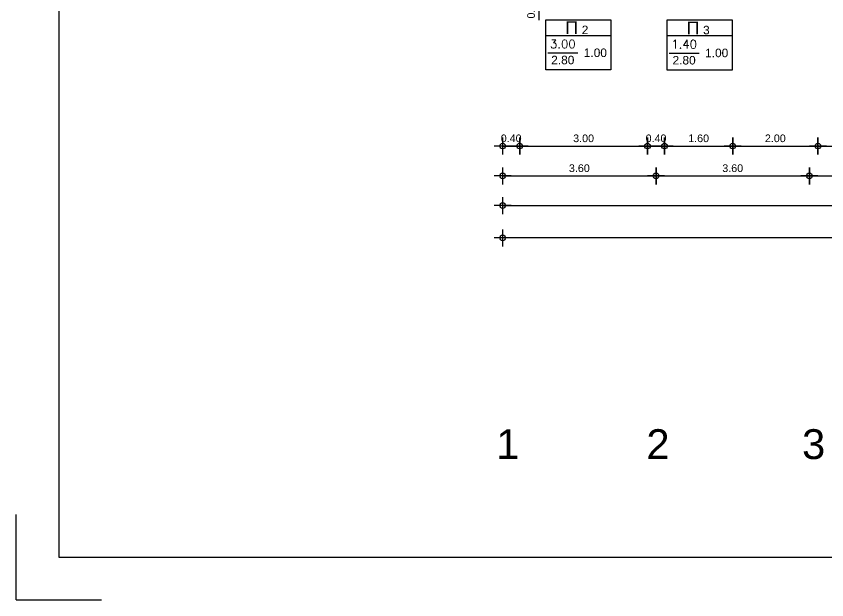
# Model space of a CAD drawing. Header units: metres. Extents: x 0 to 132, y -109 to 310.
# Drawn here: x 0 to 19.03, y 159.89 to 173.59 of the extents above; entities that cross this region are included whole.
import ezdxf

# ---------------------------------------------------------------- set-up
doc = ezdxf.new("R2010")
doc.units = ezdxf.units.M
doc.header["$LTSCALE"] = 0.036
doc.layers.get('Defpoints').update_dxf_attribs({"color": 252})
for name, color, linetype in [('arxitektonika', 254, 'Continuous'), ('BORDER', 252, 'Continuous'), ('DIMBLK', 252, 'Continuous'), ('LAYER-ON', 252, 'Continuous'), ('MARKS', 252, 'Continuous')]:
    doc.layers.add(name, color=color, linetype=linetype)
doc.styles.add('COMU-N', font='arial.ttf')
doc.styles.get("Standard").update_dxf_attribs({"font": 'arial.ttf'})
doc.dimstyles.new('CADWDOT', dxfattribs={"dimscale": 0.1, "dimtxt": 1.8, "dimasz": 0.08, "dimexe": 2, "dimexo": 0, "dimgap": 0.09, "dimtad": 0, "dimrnd": 0.001, "dimzin": 0, "dimdsep": 46, "dimtxsty": 'Standard', "dimblk1": 'ARTDIM', "dimblk2": 'ARTDIM', "dimsah": 1, "dimcen": 0.09, "dimdle": 0.05, "dimse1": 1, "dimse2": 1, "dimadec": 0, "dimazin": 0, "dimtfac": 1, "dimtmove": 0, "dimatfit": 3, "dimldrblk": 'ARTDIM', "dimfxl": 2, "dimtvp": 0.9999, "dimtolj": 1, "dimtzin": 0, "dimarcsym": 0})

# ---------------------------------------------------------------- blocks, each defined once
blk = doc.blocks.new('art103')
at = {"layer": 'BORDER'}
for p, q in [((0.25, 14.6), (0.25, 0.25)), ((0.25, 0.25), (20.75, 0.25))]:
    blk.add_line(p, q, dxfattribs=at)
at = {"layer": 'MARKS'}
for q in [(0, 0.5), (0.5, 0)]:
    blk.add_line((0, 0), q, dxfattribs=at)
blk = doc.blocks.new('ARTDIM')
at = {"layer": 'DIMBLK'}
for p, q in [((0, -24.9975), (0, 24.9975)), ((-24.9975, 0), (24.9975, 0))]:
    blk.add_line(p, q, dxfattribs=at)
blk.add_circle((0, 0), 8.25, dxfattribs=at)
blk = doc.blocks.new('*D584')
at = {"layer": 'arxitektonika', "color": 0, "lineweight": -2}
blk.add_line((11.826, 170.543), (14.81, 170.543), dxfattribs=at)
at = {"layer": 'Defpoints', "color": 0, "transparency": 16777216}
for p in [(14.818, 170.543), (11.818, 170.172), (14.818, 170.172)]:
    blk.add_point(p, dxfattribs=at)
at = {"layer": 'arxitektonika', "color": 0, "lineweight": -2, "xscale": 0.008, "yscale": 0.008, "zscale": 0.008, "rotation": 180}
blk.add_blockref('ARTDIM', (11.818, 170.543), dxfattribs=at)
at = {"layer": 'arxitektonika', "color": 0, "lineweight": -2, "xscale": 0.008, "yscale": 0.008, "zscale": 0.008}
blk.add_blockref('ARTDIM', (14.818, 170.543), dxfattribs=at)
at = {"layer": 'arxitektonika', "color": 0, "insert": (13.318, 170.723), "char_height": 0.18, "attachment_point": 5}
blk.add_mtext('\\A1;3.00', dxfattribs=at)
blk = doc.blocks.new('*D585')
at = {"layer": 'arxitektonika', "color": 0, "lineweight": -2}
blk.add_line((14.826, 170.543), (15.21, 170.543), dxfattribs=at)
at = {"layer": 'Defpoints', "color": 0, "transparency": 16777216}
for p in [(15.218, 170.543), (14.818, 170.172), (15.218, 170.172)]:
    blk.add_point(p, dxfattribs=at)
at = {"layer": 'arxitektonika', "color": 0, "lineweight": -2, "xscale": 0.008, "yscale": 0.008, "zscale": 0.008, "rotation": 180}
blk.add_blockref('ARTDIM', (14.818, 170.543), dxfattribs=at)
at = {"layer": 'arxitektonika', "color": 0, "lineweight": -2, "xscale": 0.008, "yscale": 0.008, "zscale": 0.008}
blk.add_blockref('ARTDIM', (15.218, 170.543), dxfattribs=at)
at = {"layer": 'arxitektonika', "color": 0, "insert": (15.018, 170.723), "char_height": 0.18, "attachment_point": 5}
blk.add_mtext('\\A1;0.40', dxfattribs=at)
blk = doc.blocks.new('*D589')
at = {"layer": 'arxitektonika', "color": 0, "lineweight": -2}
blk.add_line((11.426, 170.543), (11.81, 170.543), dxfattribs=at)
at = {"layer": 'Defpoints', "color": 0, "transparency": 16777216}
for p in [(11.818, 170.543), (11.418, 170.172), (11.818, 170.172)]:
    blk.add_point(p, dxfattribs=at)
at = {"layer": 'arxitektonika', "color": 0, "lineweight": -2, "xscale": 0.008, "yscale": 0.008, "zscale": 0.008, "rotation": 180}
blk.add_blockref('ARTDIM', (11.418, 170.543), dxfattribs=at)
at = {"layer": 'arxitektonika', "color": 0, "lineweight": -2, "xscale": 0.008, "yscale": 0.008, "zscale": 0.008}
blk.add_blockref('ARTDIM', (11.818, 170.543), dxfattribs=at)
at = {"layer": 'arxitektonika', "color": 0, "insert": (11.618, 170.723), "char_height": 0.18, "attachment_point": 5}
blk.add_mtext('\\A1;0.40', dxfattribs=at)
blk = doc.blocks.new('*D590')
at = {"layer": 'arxitektonika', "color": 0, "lineweight": -2}
blk.add_line((15.226, 170.543), (16.81, 170.543), dxfattribs=at)
at = {"layer": 'Defpoints', "color": 0, "transparency": 16777216}
for p in [(16.818, 170.543), (15.218, 170.172), (16.818, 170.172)]:
    blk.add_point(p, dxfattribs=at)
at = {"layer": 'arxitektonika', "color": 0, "lineweight": -2, "xscale": 0.008, "yscale": 0.008, "zscale": 0.008, "rotation": 180}
blk.add_blockref('ARTDIM', (15.218, 170.543), dxfattribs=at)
at = {"layer": 'arxitektonika', "color": 0, "lineweight": -2, "xscale": 0.008, "yscale": 0.008, "zscale": 0.008}
blk.add_blockref('ARTDIM', (16.818, 170.543), dxfattribs=at)
at = {"layer": 'arxitektonika', "color": 0, "insert": (16.018, 170.723), "char_height": 0.18, "attachment_point": 5}
blk.add_mtext('\\A1;1.60', dxfattribs=at)
blk = doc.blocks.new('*D591')
at = {"layer": 'arxitektonika', "color": 0, "lineweight": -2}
blk.add_line((16.826, 170.543), (18.81, 170.543), dxfattribs=at)
at = {"layer": 'Defpoints', "color": 0, "transparency": 16777216}
for p in [(18.818, 170.543), (16.818, 170.172), (18.818, 170.172)]:
    blk.add_point(p, dxfattribs=at)
at = {"layer": 'arxitektonika', "color": 0, "lineweight": -2, "xscale": 0.008, "yscale": 0.008, "zscale": 0.008, "rotation": 180}
blk.add_blockref('ARTDIM', (16.818, 170.543), dxfattribs=at)
at = {"layer": 'arxitektonika', "color": 0, "lineweight": -2, "xscale": 0.008, "yscale": 0.008, "zscale": 0.008}
blk.add_blockref('ARTDIM', (18.818, 170.543), dxfattribs=at)
at = {"layer": 'arxitektonika', "color": 0, "insert": (17.818, 170.723), "char_height": 0.18, "attachment_point": 5}
blk.add_mtext('\\A1;2.00', dxfattribs=at)
blk = doc.blocks.new('*D592')
at = {"layer": 'arxitektonika', "color": 0, "lineweight": -2}
blk.add_line((18.826, 170.543), (22.01, 170.543), dxfattribs=at)
at = {"layer": 'Defpoints', "color": 0, "transparency": 16777216}
for p in [(22.018, 170.543), (18.818, 170.172), (22.018, 170.172)]:
    blk.add_point(p, dxfattribs=at)
at = {"layer": 'arxitektonika', "color": 0, "lineweight": -2, "xscale": 0.008, "yscale": 0.008, "zscale": 0.008, "rotation": 180}
blk.add_blockref('ARTDIM', (18.818, 170.543), dxfattribs=at)
at = {"layer": 'arxitektonika', "color": 0, "lineweight": -2, "xscale": 0.008, "yscale": 0.008, "zscale": 0.008}
blk.add_blockref('ARTDIM', (22.018, 170.543), dxfattribs=at)
at = {"layer": 'arxitektonika', "color": 0, "insert": (20.418, 170.723), "char_height": 0.18, "attachment_point": 5}
blk.add_mtext('\\A1;3.20', dxfattribs=at)
blk = doc.blocks.new('*D614')
at = {"layer": 'arxitektonika', "color": 0, "lineweight": -2}
blk.add_line((11.426, 169.146), (33.21, 169.146), dxfattribs=at)
at = {"layer": 'Defpoints', "color": 0, "transparency": 16777216}
for p in [(11.418, 171.306), (33.218, 171.306), (33.218, 169.146)]:
    blk.add_point(p, dxfattribs=at)
at = {"layer": 'arxitektonika', "color": 0, "lineweight": -2, "xscale": 0.008, "yscale": 0.008, "zscale": 0.008, "rotation": 180}
blk.add_blockref('ARTDIM', (11.418, 169.146), dxfattribs=at)
at = {"layer": 'arxitektonika', "color": 0, "lineweight": -2, "xscale": 0.008, "yscale": 0.008, "zscale": 0.008}
blk.add_blockref('ARTDIM', (33.218, 169.146), dxfattribs=at)
at = {"layer": 'arxitektonika', "color": 0, "insert": (22.318, 169.326), "char_height": 0.18, "attachment_point": 5}
blk.add_mtext('\\A1;21.80', dxfattribs=at)
blk = doc.blocks.new('*D617')
at = {"layer": 'arxitektonika', "color": 0, "lineweight": -2}
blk.add_line((55.11, 168.386), (11.426, 168.386), dxfattribs=at)
at = {"layer": 'Defpoints', "color": 0, "transparency": 16777216}
for p in [(11.418, 171.925), (55.118, 171.925), (11.418, 168.386)]:
    blk.add_point(p, dxfattribs=at)
at = {"layer": 'arxitektonika', "color": 0, "lineweight": -2, "xscale": 0.008, "yscale": 0.008, "zscale": 0.008, "rotation": 180}
blk.add_blockref('ARTDIM', (11.418, 168.386), dxfattribs=at)
at = {"layer": 'arxitektonika', "color": 0, "lineweight": -2, "xscale": 0.008, "yscale": 0.008, "zscale": 0.008}
blk.add_blockref('ARTDIM', (55.118, 168.386), dxfattribs=at)
at = {"layer": 'arxitektonika', "color": 0, "insert": (33.268, 168.565), "char_height": 0.18, "attachment_point": 5}
blk.add_mtext('\\A1;43.70', dxfattribs=at)
blk = doc.blocks.new('*D657')
at = {"layer": 'arxitektonika', "color": 0, "lineweight": -2}
blk.add_line((11.426, 169.842), (15.01, 169.842), dxfattribs=at)
at = {"layer": 'Defpoints', "color": 0, "transparency": 16777216}
for p in [(15.018, 169.842), (11.418, 164.272), (15.018, 164.272)]:
    blk.add_point(p, dxfattribs=at)
at = {"layer": 'arxitektonika', "color": 0, "lineweight": -2, "xscale": 0.008, "yscale": 0.008, "zscale": 0.008, "rotation": 180}
blk.add_blockref('ARTDIM', (11.418, 169.842), dxfattribs=at)
at = {"layer": 'arxitektonika', "color": 0, "lineweight": -2, "xscale": 0.008, "yscale": 0.008, "zscale": 0.008}
blk.add_blockref('ARTDIM', (15.018, 169.842), dxfattribs=at)
at = {"layer": 'arxitektonika', "color": 0, "insert": (13.218, 170.022), "char_height": 0.18, "attachment_point": 5}
blk.add_mtext('\\A1;3.60', dxfattribs=at)
blk = doc.blocks.new('*D658')
at = {"layer": 'arxitektonika', "color": 0, "lineweight": -2}
blk.add_line((15.026, 169.842), (18.61, 169.842), dxfattribs=at)
at = {"layer": 'Defpoints', "color": 0, "transparency": 16777216}
for p in [(18.618, 169.842), (15.018, 164.272), (18.618, 164.272)]:
    blk.add_point(p, dxfattribs=at)
at = {"layer": 'arxitektonika', "color": 0, "lineweight": -2, "xscale": 0.008, "yscale": 0.008, "zscale": 0.008, "rotation": 180}
blk.add_blockref('ARTDIM', (15.018, 169.842), dxfattribs=at)
at = {"layer": 'arxitektonika', "color": 0, "lineweight": -2, "xscale": 0.008, "yscale": 0.008, "zscale": 0.008}
blk.add_blockref('ARTDIM', (18.618, 169.842), dxfattribs=at)
at = {"layer": 'arxitektonika', "color": 0, "insert": (16.818, 170.022), "char_height": 0.18, "attachment_point": 5}
blk.add_mtext('\\A1;3.60', dxfattribs=at)
blk = doc.blocks.new('*D659')
at = {"layer": 'arxitektonika', "color": 0, "lineweight": -2}
blk.add_line((18.626, 169.842), (22.21, 169.842), dxfattribs=at)
at = {"layer": 'Defpoints', "color": 0, "transparency": 16777216}
for p in [(22.218, 169.842), (18.618, 164.272), (22.218, 164.272)]:
    blk.add_point(p, dxfattribs=at)
at = {"layer": 'arxitektonika', "color": 0, "lineweight": -2, "xscale": 0.008, "yscale": 0.008, "zscale": 0.008, "rotation": 180}
blk.add_blockref('ARTDIM', (18.618, 169.842), dxfattribs=at)
at = {"layer": 'arxitektonika', "color": 0, "lineweight": -2, "xscale": 0.008, "yscale": 0.008, "zscale": 0.008}
blk.add_blockref('ARTDIM', (22.218, 169.842), dxfattribs=at)
at = {"layer": 'arxitektonika', "color": 0, "insert": (20.418, 170.022), "char_height": 0.18, "attachment_point": 5}
blk.add_mtext('\\A1;3.60', dxfattribs=at)
blk = doc.blocks.new('*D717')
at = {"layer": 'arxitektonika', "color": 0, "lineweight": -2}
for p, q in [((12.266, 174.364), (12.266, 174.08)), ((12.266, 174.072), (12.266, 173.498))]:
    blk.add_line(p, q, dxfattribs=at)
at = {"layer": 'Defpoints', "color": 0, "transparency": 16777216}
for p in [(13.318, 174.372), (12.266, 174.072), (13.318, 174.072)]:
    blk.add_point(p, dxfattribs=at)
at = {"layer": 'arxitektonika', "color": 0, "lineweight": -2, "xscale": 0.008, "yscale": 0.008, "zscale": 0.008}
for p, rotation in [((12.266, 174.372), 90), ((12.266, 174.072), 270)]:
    blk.add_blockref('ARTDIM', p, dxfattribs=dict(at, rotation=rotation))
at = {"layer": 'arxitektonika', "color": 0, "insert": (12.086, 173.781), "char_height": 0.18, "attachment_point": 5, "rotation": 90}
blk.add_mtext('\\A1;0.30', dxfattribs=at)

msp = doc.modelspace()

# ---------------------------------------------------------------- linework, layer by layer
at = {"layer": 'arxitektonika'}
for p, q in [((13.957, 173.132), (12.432, 173.132)), ((16.804, 173.127), (15.279, 173.127)), ((12.482, 172.732), (13.182, 172.732)), ((15.329, 172.727), (16.029, 172.727))]:
    msp.add_line(p, q, dxfattribs=at)
for points in [[(12.432, 173.509), (13.957, 173.509), (13.957, 172.332), (12.432, 172.332), (12.432, 173.509)], [(15.279, 173.505), (16.804, 173.505), (16.804, 172.327), (15.279, 172.327), (15.279, 173.505)]]:
    msp.add_lwpolyline(points, dxfattribs=at)

# ---------------------------------------------------------------- block references
at = {"layer": 'LAYER-ON', "xscale": 4, "yscale": 4, "zscale": 4}
msp.add_blockref('art103', (0, 159.889), dxfattribs=at)

# ---------------------------------------------------------------- texts
at = {"layer": 'arxitektonika', "style": 'COMU-N'}
for s, height, p in [('Π', 0.3, (12.887, 173.17)), ('2', 0.2, (13.274, 173.17)), ('Π', 0.3, (15.735, 173.165)), ('3', 0.2, (16.122, 173.166)), ('1', 0.7, (11.267, 163.194)), ('2', 0.7, (14.792, 163.194)), ('3', 0.7, (18.446, 163.194))]:
    msp.add_text(s, height=height, dxfattribs=at).set_placement(p)
at = {"layer": 'arxitektonika', "linetype": 'ByBlock', "char_height": 0.2, "attachment_point": 5, "style": 'COMU-N'}
for s, insert in [('{\\Fcomplex.shx;3.00}', (12.829, 172.939)), ('{\\Fcomplex.shx;1.40}', (15.677, 172.934)), ('1.00', (13.594, 172.732)), ('1.00', (16.442, 172.727)), ('2.80', (12.829, 172.561)), ('2.80', (15.677, 172.556))]:
    msp.add_mtext(s, dxfattribs=dict(at, insert=insert))

# ---------------------------------------------------------------- dimensions: what is measured, and where the dimension line sits
at = {"layer": 'arxitektonika'}
dim = msp.add_linear_dim(base=(12.266, 174.072), p1=(13.318, 174.372), p2=(13.318, 174.072), angle=90, dimstyle='CADWDOT', dxfattribs=at)
dim.commit()
dim.dimension.update_dxf_attribs({"geometry": '*D717', "text_midpoint": (12.086, 173.781)})
for base, p1, p2, picture, middle in [((11.418, 168.386), (55.118, 171.925), (11.418, 171.925), '*D617', (33.268, 168.565)), ((33.218, 169.146), (11.418, 171.306), (33.218, 171.306), '*D614', (22.318, 169.326)), ((14.818, 170.543), (11.818, 170.172), (14.818, 170.172), '*D584', (13.318, 170.723)), ((16.818, 170.543), (15.218, 170.172), (16.818, 170.172), '*D590', (16.018, 170.723)), ((18.818, 170.543), (16.818, 170.172), (18.818, 170.172), '*D591', (17.818, 170.723)), ((22.018, 170.543), (18.818, 170.172), (22.018, 170.172), '*D592', (20.418, 170.723)), ((15.018, 169.842), (11.418, 164.272), (15.018, 164.272), '*D657', (13.218, 170.022)), ((18.618, 169.842), (15.018, 164.272), (18.618, 164.272), '*D658', (16.818, 170.022)), ((22.218, 169.842), (18.618, 164.272), (22.218, 164.272), '*D659', (20.418, 170.022))]:
    dim = msp.add_linear_dim(base=base, p1=p1, p2=p2, dimstyle='CADWDOT', dxfattribs=at)
    dim.commit()
    dim.dimension.update_dxf_attribs({"geometry": picture, "text_midpoint": middle})
for base, p1, p2, picture, middle in [((11.818, 170.543), (11.418, 170.172), (11.818, 170.172), '*D589', (11.618, 170.543)), ((15.218, 170.543), (14.818, 170.172), (15.218, 170.172), '*D585', (15.018, 170.543))]:
    dim = msp.add_linear_dim(base=base, p1=p1, p2=p2, dimstyle='CADWDOT', dxfattribs=at)
    dim.commit()
    dim.dimension.update_dxf_attribs({"geometry": picture, "text_midpoint": middle, "dimtype": 160})

doc.saveas('drawing.dxf')
